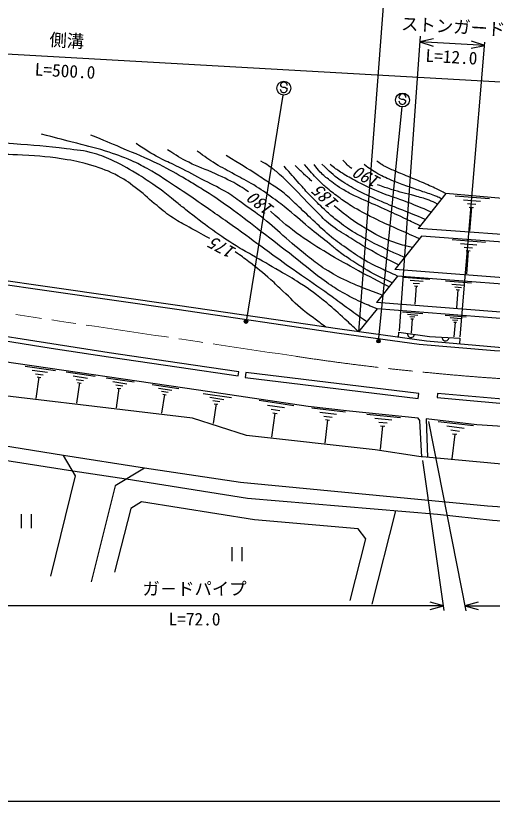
# Model space of a CAD drawing. Units: millimetres at full size, sheet at 1:1000; details may follow other scales. Extents: x 40000 to 680000, y 20000 to 380000.
# Drawn here: x 274739 to 343396, y 205000 to 318267 of the extents above; entities that cross this region are included whole.
import ezdxf
from ezdxf.enums import TextEntityAlignment as Align

# ---------------------------------------------------------------- set-up
doc = ezdxf.new("R2010")
doc.units = ezdxf.units.MM
doc.header["$LTSCALE"] = 1000
doc.header["$PDMODE"] = 32
doc.header["$PDSIZE"] = 500
doc.linetypes.add('CHAIN', pattern=[18.5, 12, -1.5, 3.5, -1.5])
for name, color, linetype, lineweight in [('M-BGD', 7, 'Continuous', 25), ('M-BMK', 2, 'CHAIN', 13), ('M-STR-STRC', 7, 'Continuous', 25), ('M-TTL-BAND', 7, 'Continuous', 25)]:
    doc.layers.add(name, color=color, linetype=linetype, lineweight=lineweight)
doc.styles.add('@ＭＳ ゴシック', font='')
doc.styles.add('ＭＳ ゴシック', font='')
doc.styles.get('@ＭＳ ゴシック').set_extended_font_data('@MS Gothic')
doc.styles.get('ＭＳ ゴシック').set_extended_font_data('MS Gothic')

msp = doc.modelspace()

# ---------------------------------------------------------------- linework, layer by layer
at = {"layer": 'M-BGD'}
for p, q in [((328466, 330195), (324137, 272682)), ((333016, 315296), (329964, 272821)), ((334919, 314922), (332960, 314516)), ((342302, 313981), (332960, 314516)), ((332960, 314516), (334860, 313889)), ((338753, 271984), (342343, 314466)), ((340344, 313575), (342302, 313981)), ((342302, 313981), (340403, 314609)), ((338070, 292317), (342973, 291897)), ((339253, 291722), (341705, 291512)), ((339824, 291179), (341050, 291074)), ((340088, 290662), (340701, 290610)), ((340395, 290636), (340101, 287204)), ((337633, 285991), (342420, 285639)), ((338795, 285424), (341188, 285249)), ((339358, 284902), (340555, 284814)), ((339622, 284401), (340220, 284357)), ((339921, 284379), (339675, 281028)), ((330658, 280558), (334386, 280273)), ((331562, 280114), (333426, 279972)), ((336659, 280021), (340396, 279736)), ((332000, 279705), (332932, 279634)), ((332204, 279315), (332670, 279279)), ((332437, 279297), (332238, 276688)), ((337565, 279576), (339433, 279434)), ((338004, 279167), (338938, 279096)), ((338209, 278775), (338676, 278740)), ((338442, 278757), (338243, 276142)), ((330453, 275568), (333410, 275337)), ((331169, 275214), (332648, 275099)), ((331516, 274890), (332255, 274832)), ((331678, 274580), (332047, 274551)), ((331862, 274565), (331701, 272495)), ((336591, 275102), (339628, 274866)), ((337327, 274740), (338845, 274621)), ((337682, 274406), (338442, 274347)), ((337849, 274088), (338228, 274058)), ((338038, 274073), (337873, 271947)), ((338729, 271772), (338658, 270920)), ((276100, 267759), (280448, 267125)), ((277123, 267166), (279297, 266849)), ((277603, 266652), (278690, 266493)), ((282007, 266898), (286204, 266286)), ((282995, 266325), (285094, 266019)), ((278083, 266138), (277640, 263094)), ((277812, 266177), (278355, 266098)), ((283459, 265829), (284508, 265676)), ((283922, 265333), (283494, 262395)), ((283660, 265371), (284185, 265294)), ((287762, 266059), (291812, 265468)), ((288715, 265506), (290740, 265211)), ((294403, 265091), (298239, 264532)), ((289163, 265027), (290175, 264880)), ((289610, 264549), (289196, 261714)), ((289357, 264586), (289863, 264512)), ((295306, 264568), (297224, 264288)), ((295729, 264114), (296688, 263975)), ((296153, 263661), (295761, 260976)), ((295913, 263696), (296393, 263626)), ((301745, 263807), (305803, 263205)), ((302699, 263251), (304728, 262950)), ((309819, 262820), (314791, 262082)), ((303146, 262770), (304161, 262619)), ((303593, 262289), (303172, 259449)), ((303340, 262327), (303847, 262251)), ((310989, 262138), (313475, 261769)), ((317413, 261712), (322226, 261155)), ((311536, 261549), (312779, 261364)), ((312084, 260959), (311567, 257479)), ((311773, 261005), (312395, 260913)), ((318561, 261091), (320967, 260813)), ((319106, 260540), (320310, 260401)), ((325302, 260837), (330192, 260346)), ((319652, 259990), (319263, 256621)), ((319352, 260024), (319953, 259955)), ((326475, 260226), (328921, 259980)), ((327037, 259675), (328260, 259552)), ((334189, 259751), (339563, 232458)), ((335614, 259776), (340700, 259179)), ((327600, 259125), (327256, 255701)), ((327294, 259155), (327905, 259094)), ((336826, 259118), (339368, 258820)), ((337402, 258535), (338673, 258386)), ((337978, 257952), (337560, 254392)), ((337660, 257989), (338296, 257915)), ((293312, 253038), (281601, 254848)), ((336463, 232532), (333411, 254154)), ((290649, 251426), (282952, 252616)), ((275518, 246387), (275518, 244387)), ((277018, 244387), (277018, 246387)), ((326075, 233434), (329486, 246866)), ((305876, 241634), (305876, 239634)), ((307376, 239634), (307376, 241634)), ((336372, 233179), (334440, 233697)), ((341353, 233697), (339421, 233179)), ((336372, 233179), (264619, 233179)), ((334440, 232662), (336372, 233179)), ((339421, 233179), (383850, 233179)), ((339421, 233179), (341353, 232662))]:
    msp.add_line(p, q, dxfattribs=at)
for points in [[(528324, 337438), (519514, 333178), (508041, 327950), (495081, 323053), (485533, 319600), (474360, 316146), (457431, 312016), (447179, 310052), (428353, 307519), (413018, 306287), (397546, 306150), (383373, 306398), (353103, 308225), (223322, 315535), (187784, 319584), (146211, 326583), (117934, 332730)], [(434659, 294327), (427643, 297698), (419394, 295837), (414123, 294809), (408332, 293762), (403003, 292941), (397130, 292231), (388260, 291421), (379147, 290894), (373006, 290770), (364737, 290766), (353575, 291165), (336714, 292611), (332711, 287606)], [(439957, 289461), (435116, 293514), (429798, 292171), (422763, 290548), (415705, 289075), (408057, 287653), (400932, 286791), (394796, 286100), (388184, 285553), (380557, 285094), (373305, 284863), (357728, 284904), (346884, 285462), (333192, 286468), (329375, 281663)], [(434659, 294327), (429587, 293046), (422570, 291427), (415531, 289958), (407921, 288543), (400827, 287685), (394708, 286996), (388120, 286450), (380515, 285993), (376187, 285855), (357755, 285903), (351494, 286226), (332711, 287606)], [(439957, 289461), (435222, 288237), (429859, 286878), (423582, 285486), (416507, 284033), (411296, 283049), (405594, 282206), (398424, 281310), (389823, 280428), (382062, 279953), (374733, 279617), (359721, 279645), (349985, 280092), (329375, 281663)], [(443728, 285741), (440257, 288609), (435445, 287365), (430067, 286002), (423770, 284606), (416681, 283150), (411445, 282162), (405715, 281315), (398525, 280416), (389896, 279531), (382110, 279054), (374753, 278717), (359699, 278745), (349930, 279193), (329739, 280732), (326718, 276925)], [(443728, 285741), (437685, 283976), (433129, 282746), (425370, 280811), (416275, 278878), (405198, 277156), (395890, 276048), (387150, 275345), (382387, 275073), (366981, 274651), (357581, 274774), (343996, 275578), (326718, 276925)], [(443641, 284674), (437956, 283013), (433380, 281778), (425595, 279836), (418230, 278271), (408083, 276693), (395970, 275251), (387205, 274547), (379074, 274082), (366987, 273751), (357548, 273874), (343934, 274680), (326828, 276014), (324137, 272682)], [(407895, 272152), (400048, 271140), (395558, 270639), (389457, 270137), (382853, 269686), (375417, 269339), (367259, 269213), (363384, 269208), (354226, 269331), (343721, 269927), (332857, 270873), (321333, 272463), (297963, 275902), (253084, 282346)], [(407837, 272548), (400001, 271538), (395519, 271038), (389427, 270536), (382830, 270085), (375405, 269739), (367256, 269613), (366813, 269612), (355400, 269766), (345405, 270332), (333910, 271333), (321417, 273057), (298050, 276496), (253171, 282940)], [(333241, 254609), (332982, 259917), (332700, 260245), (322824, 261237), (316849, 261928), (301069, 264270), (272773, 268396), (234259, 274293), (214203, 277319)], [(477971, 272854), (475581, 272816), (465037, 269379), (460221, 266744), (421459, 257763), (418112, 256157), (414548, 254820), (406973, 252409), (400427, 251273), (390979, 250786), (371802, 253479), (360662, 255682), (353073, 252846), (332800, 254710), (326532, 255659), (307997, 257726), (300188, 260250), (263056, 264685), (262069, 261478), (260249, 258826), (237244, 267492), (232530, 270834), (223950, 253659)], [(329905, 271886), (329939, 272620), (334369, 272008), (338729, 271772)], [(438268, 263524), (437735, 266458), (428481, 264490), (421748, 263160), (414963, 261953), (412931, 260628), (409890, 259269), (408087, 258675), (402059, 257677), (395603, 256879), (390553, 256742), (386244, 257320), (384410, 257799), (382622, 258435), (374243, 258310), (366984, 258219), (359788, 258255), (353897, 258444), (341160, 259290), (333870, 260146), (334042, 254584)], [(401909, 264621), (396731, 264010), (390198, 263369), (384508, 262894), (376940, 262423), (370788, 262162), (364599, 262136), (354363, 262344), (348745, 262633), (335520, 263811), (335467, 263214), (348703, 262034), (354342, 261744), (364594, 261536), (372109, 261567), (379512, 261882), (384559, 262196), (390261, 262672), (396806, 263314), (401995, 263927)], [(279778, 237438), (283360, 251942), (281601, 254848), (269675, 256770), (266289, 256372), (259664, 252939), (238715, 260866), (235054, 259973), (230438, 251481)], [(282952, 252616), (269121, 254737), (266795, 254402), (259901, 250841), (238852, 258734), (236536, 258238), (232335, 250519)], [(423748, 250022), (403182, 244671), (391732, 244055), (362450, 246242), (342695, 247567), (307143, 250964), (293312, 253038), (289084, 250478), (285602, 236651)], [(426233, 248476), (403258, 242634), (391297, 242124), (343442, 245507), (335517, 246364), (308107, 248646), (290649, 251426)], [(322937, 233951), (325189, 242848), (324081, 244287), (309161, 245601), (292840, 248185), (291331, 247233), (288968, 238013)]]:
    msp.add_lwpolyline(points, dxfattribs=at)
for points in [[(306792, 266347), (306878, 266941), (298352, 268169), (288184, 269676), (279926, 270949), (268872, 272693), (262380, 273801), (262279, 273209), (268775, 272101), (279834, 270356), (288094, 269083), (298265, 267576)], [(332716, 263079), (332800, 263774), (307873, 266803), (307788, 266109)]]:
    msp.add_lwpolyline(points, close=True, dxfattribs=at)
for centre, start, end in [((331687, 272379), 172.12606, 352.12606), ((336658, 271884), 176.90594, 356.90594)]:
    msp.add_arc(centre, 500, start, end, dxfattribs=at)
for points, knots in [([(325304, 274127), (323897, 275126), (323537, 275380), (322414, 276197), (321431, 276912), (320898, 277337), (319908, 278043), (318108, 279326), (317066, 279996), (315258, 281267), (313698, 282363), (312836, 282994), (311293, 284113), (309463, 285440), (308465, 286221), (306625, 287534), (304616, 288967), (303473, 289743), (301444, 291147), (300272, 291959), (299633, 292440), (298437, 293216), (296586, 294417), (295589, 295160), (293658, 296227), (292812, 296694), (292342, 296970), (291453, 297350), (290003, 297971), (289164, 298261), (287663, 298747), (285820, 299343), (284748, 299546), (282874, 300039), (281152, 300491), (280605, 300630), (278459, 301172)], [0, 0, 0, 0, 1, 1, 1, 2, 2, 2, 3, 3, 3, 4, 4, 4, 5, 5, 5, 6, 6, 6, 7, 7, 7, 8, 8, 8, 9, 9, 9, 10, 10, 10, 11, 11, 11, 12, 12, 12, 12]), ([(326828, 276014), (325677, 276448), (325348, 276577), (324427, 277000), (323391, 277476), (322830, 277788), (321838, 278350), (320898, 278881), (320391, 279217), (319509, 279840), (317614, 281180), (316657, 282071), (314824, 283495), (312973, 284931), (311933, 285731), (310075, 287158), (308524, 288350), (307671, 289038), (306098, 290201), (304971, 291035), (304327, 291487), (303163, 292269), (302379, 292796), (301920, 293059), (301117, 293556), (300415, 293991), (300026, 294242), (299313, 294658), (297824, 295527), (296991, 296021), (295451, 296795), (293344, 297853), (292097, 298304), (289930, 299233), (288236, 299960), (287694, 300188), (285580, 301062)], [0, 0, 0, 0, 1, 1, 1, 2, 2, 2, 3, 3, 3, 4, 4, 4, 5, 5, 5, 6, 6, 6, 7, 7, 7, 8, 8, 8, 9, 9, 9, 10, 10, 10, 11, 11, 11, 12, 12, 12, 12]), ([(324137, 272682), (323195, 273579), (322947, 273810), (322171, 274520), (321159, 275446), (320608, 275986), (319540, 276847), (318064, 278037), (317220, 278692), (315631, 279728), (314543, 280438), (313898, 280780), (312777, 281437), (311199, 282362), (310308, 282868), (308725, 283784), (307857, 284285), (307355, 284539), (306503, 285067), (305155, 285901), (304423, 286407), (303132, 287327), (301557, 288450), (300728, 289152), (299200, 290338), (298626, 290784), (298309, 291041), (297740, 291493), (296931, 292136), (296513, 292542), (295678, 293152), (295344, 293395), (295151, 293523), (294808, 293754), (293918, 294354), (293428, 294703), (292514, 295266), (291129, 296119), (290364, 296633), (288884, 297308), (287794, 297805), (287179, 298097), (286025, 298422), (284508, 298850), (283607, 298878), (282043, 299076), (279068, 299453), (277390, 299574), (274399, 299792), (272621, 299922), (272045, 299963), (269843, 300081)], [0, 0, 0, 0, 1, 1, 1, 2, 2, 2, 3, 3, 3, 4, 4, 4, 5, 5, 5, 6, 6, 6, 7, 7, 7, 8, 8, 8, 9, 9, 9, 10, 10, 10, 11, 11, 11, 12, 12, 12, 13, 13, 13, 14, 14, 14, 15, 15, 15, 16, 16, 16, 17, 17, 17, 17]), ([(327555, 277979), (326132, 278501), (325752, 278635), (324614, 279098), (323757, 279447), (323268, 279627), (322432, 280024), (321189, 280615), (320514, 280998), (319341, 281719), (318390, 282303), (317914, 282719), (317033, 283404), (315693, 284446), (314992, 285092), (313697, 286190), (312406, 287284), (311736, 287961), (310415, 289020), (309221, 289976), (308503, 290448), (307253, 291331), (306363, 291960), (305888, 292351), (304951, 292909), (303645, 293686), (302852, 294010), (301505, 294713), (300065, 295466), (299273, 295916), (297817, 296636), (296902, 297089), (296361, 297284), (295456, 297757), (294087, 298473), (293642, 298802), (292093, 299838)], [0, 0, 0, 0, 1, 1, 1, 2, 2, 2, 3, 3, 3, 4, 4, 4, 5, 5, 5, 6, 6, 6, 7, 7, 7, 8, 8, 8, 9, 9, 9, 10, 10, 10, 11, 11, 11, 12, 12, 12, 12]), ([(302728, 286139), (301268, 286925), (300892, 287124), (299725, 287774), (298832, 288271), (298300, 288497), (297447, 289061), (296478, 289702), (295996, 290148), (295093, 290879), (293995, 291765), (293458, 292359), (292330, 293208), (291264, 294011), (290695, 294521), (289514, 295144), (288091, 295894), (287235, 296221), (285693, 296679), (284338, 297081), (283564, 297276), (282168, 297499), (279663, 297900), (278243, 298061), (275709, 298168), (273700, 298253), (272558, 298334), (270562, 298095), (269236, 297936), (268742, 297854), (267196, 297497)], [0, 0, 0, 0, 1, 1, 1, 2, 2, 2, 3, 3, 3, 4, 4, 4, 5, 5, 5, 6, 6, 6, 7, 7, 7, 8, 8, 8, 9, 9, 9, 10, 10, 10, 10]), ([(308259, 292891), (307711, 293275), (307541, 293373), (307070, 293664), (305741, 294486), (304915, 294806), (303503, 295477), (302027, 296180), (301108, 296377), (299658, 297134), (298437, 297772), (298010, 298036), (296627, 298940)], [0, 0, 0, 0, 1, 1, 1, 2, 2, 2, 3, 3, 3, 4, 4, 4, 4]), ([(328980, 279775), (327249, 280571), (326735, 280784), (325373, 281574), (324418, 282128), (323898, 282467), (322980, 283081), (322305, 283532), (321924, 283780), (321276, 284270), (320737, 284677), (320468, 284947), (319943, 285373), (318956, 286174), (318378, 286590), (317397, 287398), (316058, 288500), (315365, 289186), (314013, 290271), (313161, 290954), (312682, 291338), (311795, 291975), (310735, 292736), (310148, 293176), (309036, 293859), (307981, 294506), (307345, 294792), (306264, 295394), (305198, 295988), (304575, 296277), (303538, 296920), (302469, 297582), (302116, 297842), (300884, 298742)], [0, 0, 0, 0, 1, 1, 1, 2, 2, 2, 3, 3, 3, 4, 4, 4, 5, 5, 5, 6, 6, 6, 7, 7, 7, 8, 8, 8, 9, 9, 9, 10, 10, 10, 11, 11, 11, 11]), ([(329739, 280732), (328729, 281182), (328463, 281303), (327654, 281687), (326621, 282178), (326023, 282420), (325035, 282997), (323949, 283632), (323380, 284054), (322352, 284779), (321371, 285470), (320818, 285856), (319895, 286625), (318934, 287426), (318459, 287947), (317545, 288802), (316640, 289648), (316140, 290130), (315236, 290977), (314545, 291626), (314197, 292034), (313462, 292632), (312823, 293152), (312414, 293376), (311736, 293843), (310925, 294401), (310466, 294705), (309645, 295247), (307875, 296413), (307278, 296758), (305044, 298122)], [0, 0, 0, 0, 1, 1, 1, 2, 2, 2, 3, 3, 3, 4, 4, 4, 5, 5, 5, 6, 6, 6, 7, 7, 7, 8, 8, 8, 9, 9, 9, 10, 10, 10, 10]), ([(329908, 282335), (328689, 282932), (328362, 283091), (327390, 283613), (326486, 284100), (325987, 284385), (325103, 284908), (324151, 285470), (323626, 285799), (322694, 286394), (321666, 287050), (321056, 287372), (320088, 288114), (319229, 288773), (318850, 289263), (318078, 290021), (316646, 291426), (315932, 292300), (314505, 293710), (313722, 294484), (313289, 294927), (312456, 295648), (311982, 296058), (311695, 296266), (311173, 296614), (310745, 296899), (310589, 296991), (310046, 297297)], [0, 0, 0, 0, 1, 1, 1, 2, 2, 2, 3, 3, 3, 4, 4, 4, 5, 5, 5, 6, 6, 6, 7, 7, 7, 8, 8, 8, 9, 9, 9, 9]), ([(332896, 286096), (331370, 286776), (330983, 286948), (329761, 287503), (328398, 288121), (327614, 288427), (326278, 289103), (325009, 289745), (324294, 290103), (323082, 290848), (322324, 291315), (321917, 291606), (321204, 292137), (320493, 292667), (320091, 292961), (319417, 293537), (318961, 293927), (318733, 294178), (318311, 294604), (317496, 295425), (317254, 295743), (316348, 296821)], [0, 0, 0, 0, 1, 1, 1, 2, 2, 2, 3, 3, 3, 4, 4, 4, 5, 5, 5, 6, 6, 6, 7, 7, 7, 7]), ([(332988, 287953), (331866, 288507), (331575, 288647), (330664, 289081), (329406, 289680), (328694, 289998), (327426, 290574), (326095, 291179), (325332, 291478), (324013, 292107), (323358, 292419), (322982, 292581), (322352, 292941), (321837, 293236), (321553, 293409), (321061, 293740), (320632, 294029), (320400, 294205), (319993, 294526), (319431, 294970), (319094, 295201), (318606, 295725), (318236, 296123), (318106, 296286), (317731, 296808)], [0, 0, 0, 0, 1, 1, 1, 2, 2, 2, 3, 3, 3, 4, 4, 4, 5, 5, 5, 6, 6, 6, 7, 7, 7, 8, 8, 8, 8]), ([(333750, 288906), (332168, 289537), (331767, 289696), (330500, 290210), (329293, 290700), (328607, 290952), (327413, 291473), (326097, 292048), (325356, 292368), (324084, 293037), (323046, 293583), (322464, 293900), (321505, 294575), (320385, 295364), (320016, 295741), (318849, 296867)], [0, 0, 0, 0, 1, 1, 1, 2, 2, 2, 3, 3, 3, 4, 4, 4, 5, 5, 5, 5]), ([(334598, 289965), (332986, 290653), (332554, 290832), (331229, 291350), (329580, 291996), (328600, 292210), (326969, 292900), (325606, 293477), (324852, 293832), (323549, 294533), (322743, 294967), (322289, 295212), (321528, 295720), (320934, 296116), (320732, 296263), (320047, 296792)], [0, 0, 0, 0, 1, 1, 1, 2, 2, 2, 3, 3, 3, 4, 4, 4, 5, 5, 5, 5]), ([(323144, 296249), (322828, 296483), (322732, 296556), (322490, 296779), (322229, 297020), (322145, 297120), (321869, 297441)], [0, 0, 0, 0, 1, 1, 1, 2, 2, 2, 2]), ([(336103, 291847), (335775, 292025), (335673, 292069), (335391, 292199), (334644, 292543), (334181, 292626), (333405, 292895), (332562, 293187), (332083, 293330), (331244, 293632), (330419, 293929), (329955, 294089), (329148, 294431), (328254, 294810), (327741, 295008), (326897, 295488), (326087, 295948), (325806, 296153), (324915, 296814)], [0, 0, 0, 0, 1, 1, 1, 2, 2, 2, 3, 3, 3, 4, 4, 4, 5, 5, 5, 6, 6, 6, 6]), ([(336714, 292611), (336343, 292816), (336239, 292867), (335932, 293025), (335113, 293447), (334633, 293639), (333793, 294015), (332936, 294397), (332443, 294584), (331578, 294948), (330712, 295313), (330218, 295497), (329359, 295881), (328722, 296166), (328341, 296281), (327742, 296639), (327347, 296875), (327204, 296968), (326765, 297295)], [0, 0, 0, 0, 1, 1, 1, 2, 2, 2, 3, 3, 3, 4, 4, 4, 5, 5, 5, 6, 6, 6, 6]), ([(330753, 283398), (328328, 284495), (327647, 284770), (325728, 285791), (324746, 286314), (324187, 286592), (323238, 287173), (322203, 287805), (321674, 288241), (320723, 288994), (320114, 289476), (319807, 289786), (319236, 290313), (318413, 291074), (317966, 291516), (317184, 292320), (316534, 292989), (316210, 293401), (315587, 294096), (314728, 295055), (314460, 295358), (313395, 296558)], [0, 0, 0, 0, 1, 1, 1, 2, 2, 2, 3, 3, 3, 4, 4, 4, 5, 5, 5, 6, 6, 6, 7, 7, 7, 7]), ([(317416, 294395), (316825, 294917), (316669, 295055), (316204, 295493), (315721, 295946), (315569, 296099), (314992, 296676)], [0, 0, 0, 0, 1, 1, 1, 2, 2, 2, 2]), ([(335507, 291102), (334942, 291385), (334768, 291460), (334280, 291658), (333500, 291973), (333030, 292062), (332222, 292298), (330906, 292682), (330143, 292807), (328836, 293222), (328060, 293467), (327801, 293551), (326863, 293888)], [0, 0, 0, 0, 1, 1, 1, 2, 2, 2, 3, 3, 3, 4, 4, 4, 4]), ([(328519, 279194), (326056, 280457), (325404, 280782), (323442, 281865), (321956, 282686), (321116, 283134), (319665, 284015), (318115, 284956), (317245, 285487), (315770, 286540), (313990, 287811), (313415, 288333), (311422, 290064)], [0, 0, 0, 0, 1, 1, 1, 2, 2, 2, 3, 3, 3, 4, 4, 4, 4]), ([(331913, 284859), (330653, 285122), (330249, 285244), (329215, 285597), (327515, 286177), (326642, 286724), (325091, 287630), (323241, 288710), (322621, 289240), (320637, 290831)], [0, 0, 0, 0, 1, 1, 1, 2, 2, 2, 3, 3, 3, 3]), ([(319406, 273353), (318669, 273925), (318480, 274070), (317882, 274523), (317217, 275026), (316812, 275266), (316171, 275797), (314961, 276799), (314389, 277479), (313243, 278553), (312553, 279200), (312191, 279589), (311475, 280207), (310273, 281244), (309606, 281836), (308339, 282792), (307571, 283372), (307311, 283566), (306343, 284237)], [0, 0, 0, 0, 1, 1, 1, 2, 2, 2, 3, 3, 3, 4, 4, 4, 5, 5, 5, 6, 6, 6, 6])]:
    msp.add_open_spline(points, degree=3, knots=knots, dxfattribs=at)
at = {"layer": 'M-BMK'}
for centre, radius, start, end in [((-4418328, -31322752), 31944548, 81.47883, 81.55193), ((364780, 593303), 327930, 261.27772, 264.81844), ((365017, 573560), 308296, 264.44332, 276.71336)]:
    msp.add_arc(centre, radius, start, end, dxfattribs=at)
at = {"layer": 'M-STR-STRC'}
for p, q in [((312863, 308198), (312969, 308062)), ((312969, 308062), (313214, 307950)), ((313214, 307950), (313515, 307948)), ((313515, 307948), (313760, 307809)), ((313760, 307809), (313859, 307691)), ((313208, 306831), (307919, 274162)), ((329957, 306489), (330063, 306353)), ((330063, 306353), (330308, 306241)), ((330308, 306241), (330609, 306239)), ((330609, 306239), (330854, 306099)), ((330854, 306099), (330953, 305981)), ((327002, 271346), (330415, 305111))]:
    msp.add_line(p, q, dxfattribs=at)
for centre, radius in [((313360, 307820), 1000), ((330454, 306110), 1000), ((307919, 274162), 250), ((307919, 274162), 200), ((307919, 274162), 150), ((307919, 274162), 100), ((307919, 274162), 50), ((307919, 274162), 20), ((327002, 271346), 250), ((327002, 271346), 200), ((327002, 271346), 150), ((327002, 271346), 100), ((327002, 271346), 50), ((327002, 271346), 20)]:
    msp.add_circle(centre, radius, dxfattribs=at)
for centre, start, end in [((313363, 308195), 359.55488, 179.55488), ((313359, 307695), 179.55488, 359.55488), ((330457, 306485), 359.55488, 179.55488), ((330453, 305985), 179.55488, 359.55488)]:
    msp.add_arc(centre, 500, start, end, dxfattribs=at)
for p in [(307919, 274162), (327002, 271346)]:
    msp.add_point(p, dxfattribs=at)
at = {"layer": 'M-TTL-BAND'}
msp.add_line((40000, 205000), (579000, 205000), dxfattribs=at)

# ---------------------------------------------------------------- texts
at = {"layer": 'M-BGD', "style": 'ＭＳ ゴシック'}
for s, rotation, p in [('ストンガード', 356.726, (337688, 315247)), ('側溝', 356.776, (282014, 313231))]:
    msp.add_text(s, height=1833, rotation=rotation, dxfattribs=at).set_placement(p, align=Align.BOTTOM_CENTER)
at = {"layer": 'M-BGD', "style": '@ＭＳ ゴシック'}
for s, rotation, p in [('L=12.0', 356.726, (337574, 313250)), ('L=500.0', 356.776, (281902, 311234))]:
    msp.add_text(s, height=1833, rotation=rotation, dxfattribs=at).set_placement(p, align=Align.TOP_CENTER)
at = {"layer": 'M-BGD', "style": 'ＭＳ ゴシック', "oblique": 15}
for s, rotation, p in [('190', 151.858, (325453, 294872)), ('185', 136.81, (319414, 291968)), ('180', 142.041, (310121, 291025)), ('175', 152.079, (304573, 284718))]:
    msp.add_text(s, height=1833, rotation=rotation, dxfattribs=at).set_placement(p, align=Align.MIDDLE_CENTER)
at = {"layer": 'M-BGD', "style": 'ＭＳ ゴシック'}
msp.add_text('ガ－ドパイプ', height=1833, dxfattribs=at).set_placement((300496, 234179), align=Align.BOTTOM_CENTER)
at = {"layer": 'M-BGD', "style": '@ＭＳ ゴシック'}
msp.add_text('L=72.0', height=1833, dxfattribs=at).set_placement((300496, 232179), align=Align.TOP_CENTER)

doc.saveas('drawing.dxf')
